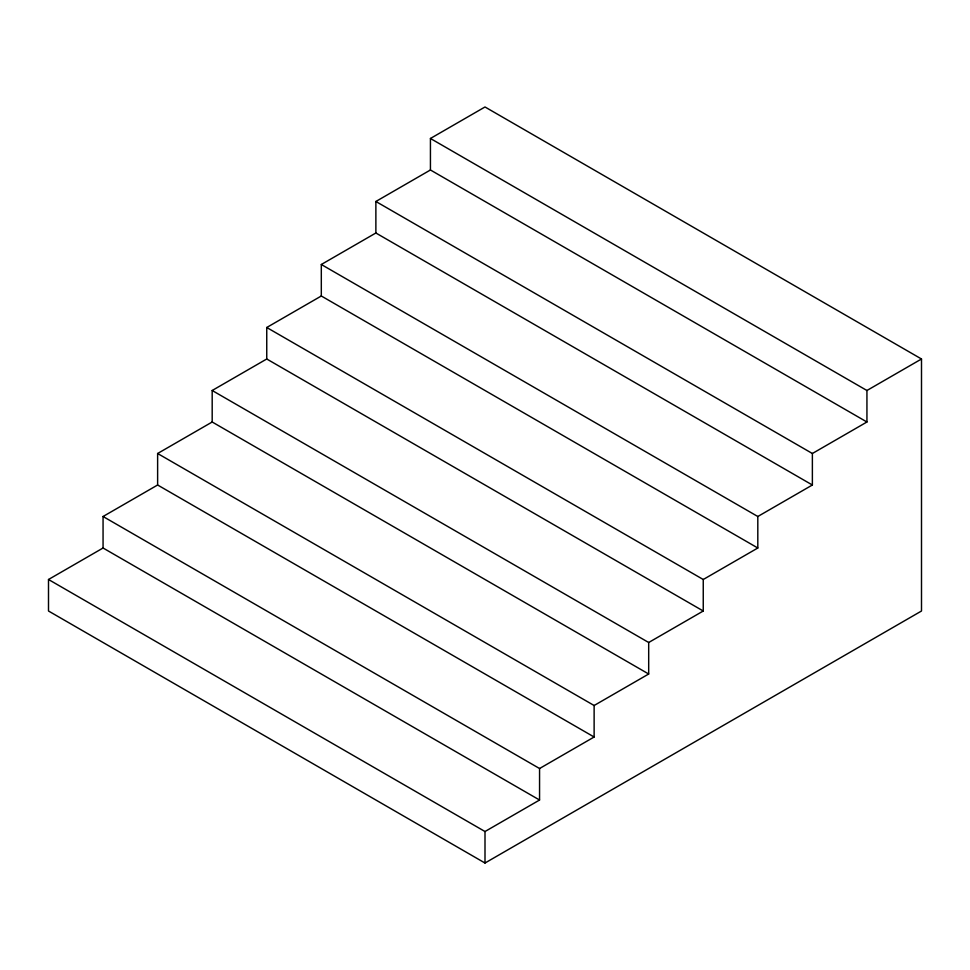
<?xml version="1.0" encoding="UTF-8"?>
<svg xmlns="http://www.w3.org/2000/svg" width="970" height="970" viewBox="0 0 970 970"><rect width="100%" height="100%" fill="white"/><g stroke="black" fill="none" stroke-linecap="round" stroke-linejoin="round"><path stroke-width="1.45" d="M430.437 138.48L866.937 390.498L866.937 421.998L430.437 169.98L430.437 138.48L485 106.979L921.5 358.997L921.5 611.003L485 863.021L48.5 611.003L48.5 579.502L103.062 548.001L539.562 800.02L539.562 768.519L103.062 516.501L103.062 548.001M375.875 201.481L812.375 453.499L812.375 485L375.875 232.994L375.875 201.481L430.437 169.98M321.312 264.495L757.812 516.501L757.812 548.001L321.312 295.995L321.312 264.495L375.875 232.994M266.75 327.496L703.25 579.502L703.25 611.003L266.75 358.997L266.75 327.496L321.312 295.995M212.187 390.498L648.688 642.504L648.688 674.004L212.187 421.998L212.187 390.498L266.75 358.997M157.625 453.499L594.125 705.505L594.125 737.006L157.625 485L157.625 453.499L212.187 421.998M103.062 516.501L157.625 485M866.937 390.498L921.5 358.997M812.375 453.499L866.937 421.998M757.812 516.501L812.375 485M703.25 579.502L757.812 548.001M648.688 642.504L703.25 611.003M594.125 705.505L648.688 674.004M539.562 768.519L594.125 737.006M48.5 579.502L485 831.52L539.562 800.02M485 831.52L485 863.021"/></g></svg>
